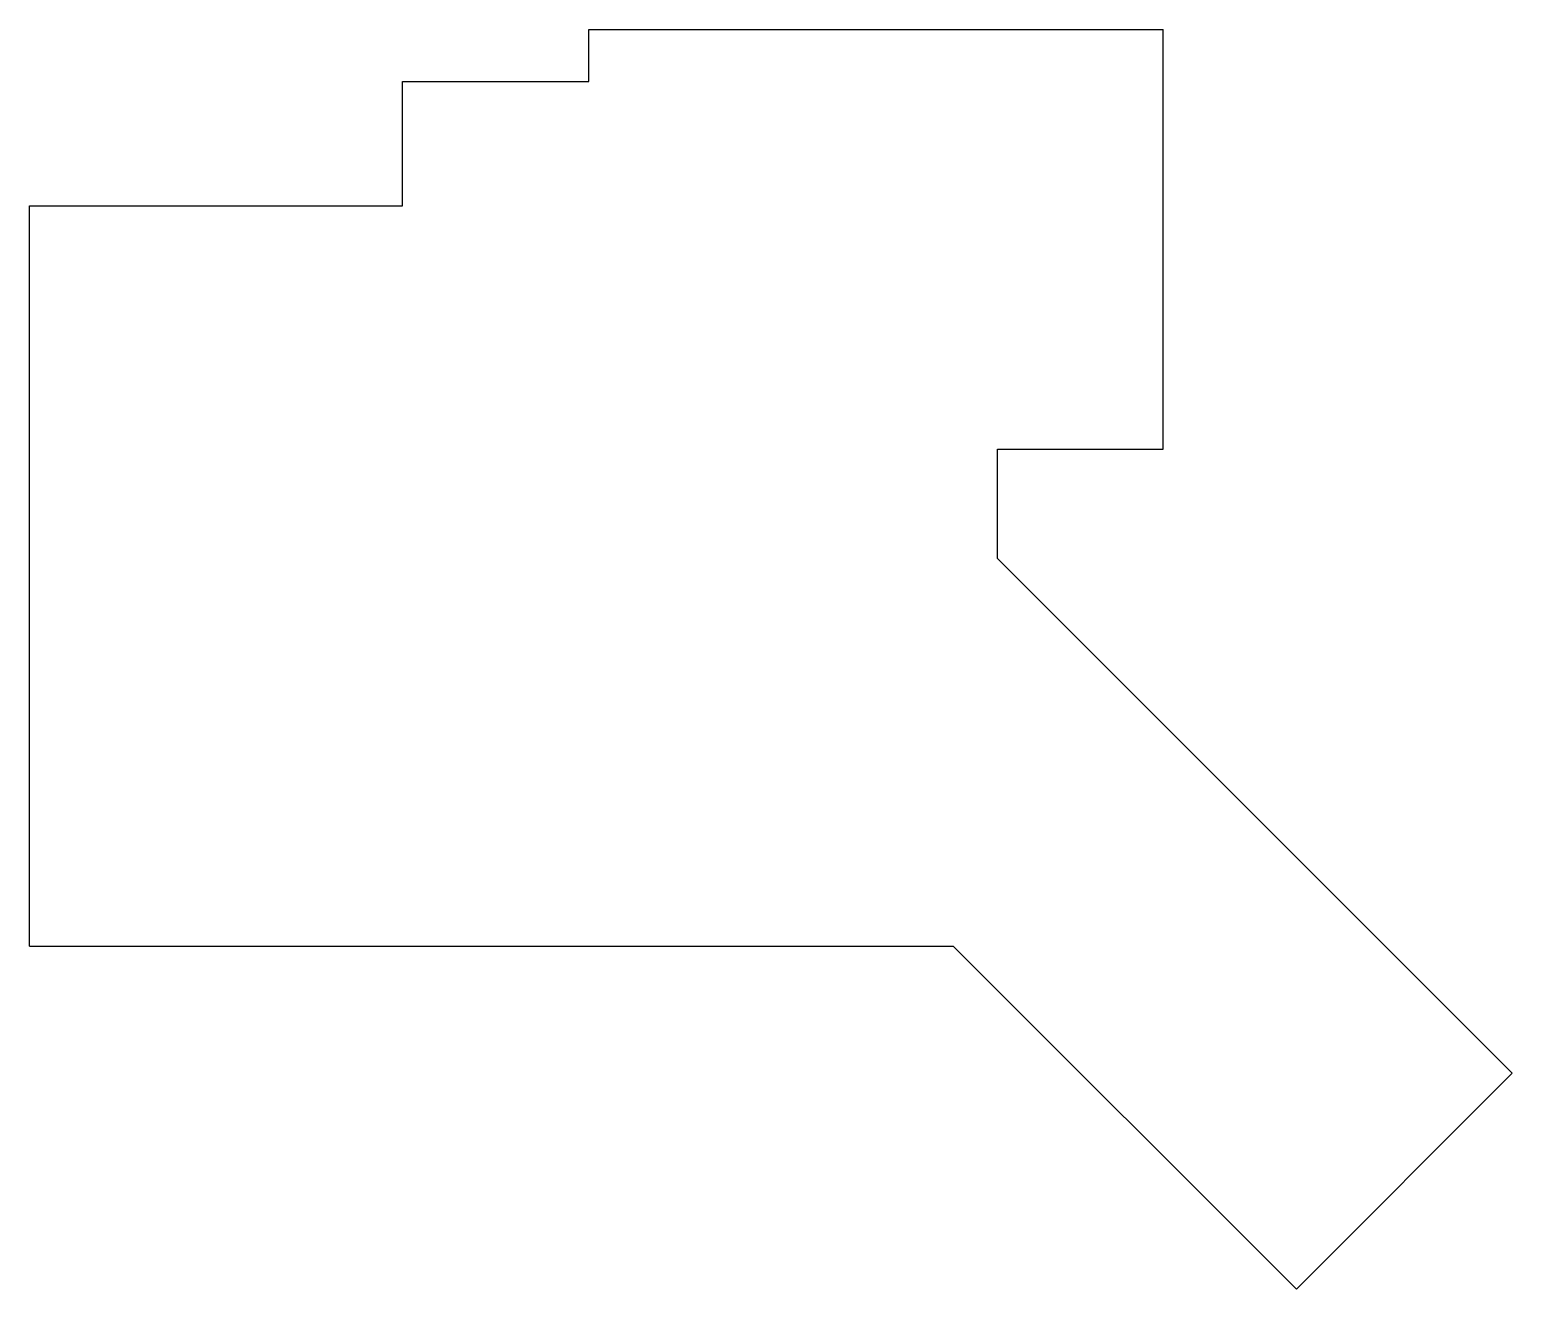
# Model space of a CAD drawing. Header units: millimetres. Extents: x 8 to 151, y -57 to 65.
import ezdxf

# ---------------------------------------------------------------- set-up
doc = ezdxf.new("R2010")
doc.units = ezdxf.units.MM

msp = doc.modelspace()

# ---------------------------------------------------------------- linework, layer by layer
for p, q in [((62.25, 64.75), (117.75, 64.75)), ((62.25, 59.75), (62.25, 64.75)), ((117.75, 24.25), (117.75, 64.75)), ((44.25, 59.75), (62.25, 59.75)), ((44.25, 47.75), (44.25, 59.75)), ((8.25, -23.75), (8.25, 47.75)), ((8.25, 47.75), (44.25, 47.75)), ((101.75, 13.67), (101.75, 24.25)), ((101.75, 24.25), (117.75, 24.25)), ((101.75, 13.67), (151.46, -36.04)), ((8.25, -23.75), (97.45, -23.75)), ((97.45, -23.75), (130.61, -56.9)), ((130.61, -56.9), (151.46, -36.04))]:
    msp.add_line(p, q)

doc.saveas('drawing.dxf')
